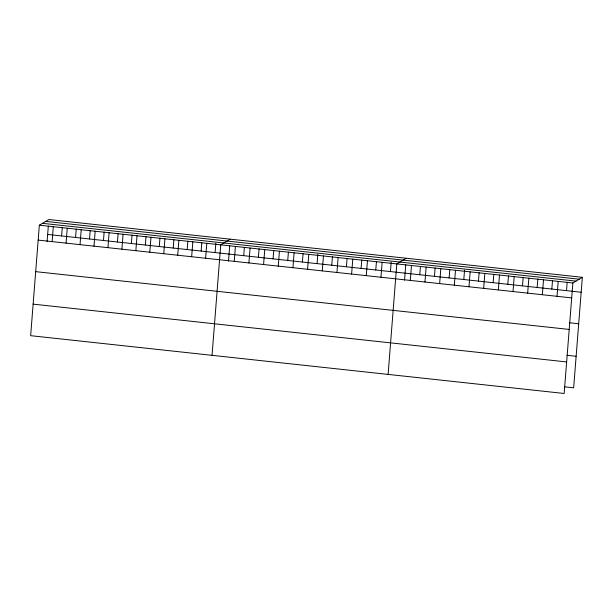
<?xml version="1.0" encoding="UTF-8"?>
<svg xmlns="http://www.w3.org/2000/svg" width="613" height="613" viewBox="0 0 613 613"><rect width="100%" height="100%" fill="white"/><g stroke="black" fill="none" stroke-linecap="round" stroke-linejoin="round"><path stroke-width="0.92" d="M582.35 277.321L48.833 219.523L39.347 225.193L30.65 335.679L564.167 393.477L572.864 282.984L582.35 277.321L573.653 387.807L564.481 386.811M47.109 241.445L48.32 226.051M52.128 241.622L53.3 226.703M61.614 235.951L62.273 227.561M66.081 243.131L67.254 228.22M75.568 237.461L76.227 229.07M80.035 244.641L81.207 229.729M89.521 238.97L90.18 230.588M93.988 246.158L95.161 231.239M103.474 240.488L104.133 232.097M107.942 247.667L109.114 232.756M117.428 241.997L118.087 233.607M121.895 249.177L123.067 234.266M131.381 243.507L132.04 235.116M135.848 250.686L137.021 235.775M145.335 245.024L145.994 236.633M149.802 252.204L150.974 237.285M159.288 246.533L159.947 238.143M163.755 253.713L164.928 238.802M173.241 248.043L173.9 239.652M177.709 255.223L178.881 240.311M187.195 249.552L187.854 241.162M191.662 256.732L192.834 241.821M201.148 251.069L201.807 242.679M205.616 258.249L206.788 243.33M215.102 252.579L215.837 243.254M212.044 355.333L220.741 244.848L230.227 239.177M228.503 261.1L229.714 245.698M234.243 261.345L235.415 246.434M243.729 255.675L244.388 247.292M248.909 262.939L250.081 248.02M258.402 257.268L259.061 248.878M263.582 264.525L264.755 249.614M273.069 258.855L273.727 250.464M278.256 266.119L279.428 251.2M287.742 260.448L288.401 252.058M292.922 267.705L294.102 252.794M302.416 262.035L303.075 253.644M307.596 269.291L308.768 254.38M317.09 263.621L317.818 254.303M322.269 270.885L323.442 255.966M331.756 265.214L332.415 256.824M336.943 272.471L338.115 257.56M346.429 266.801L347.088 258.418M351.609 274.065L352.789 259.146M361.103 268.394L361.762 260.004M366.283 275.651L367.455 260.74M375.769 269.981L376.436 261.59M380.957 277.237L382.129 262.326M390.443 271.574L391.178 262.249M388.106 374.405L396.803 263.912L406.289 258.249M404.565 280.172L405.775 264.77M410.296 280.417L411.476 265.506M419.79 274.747L420.449 266.364M424.97 282.011L426.142 267.092M434.456 276.34L435.123 267.95M439.644 283.597L440.816 268.686M449.13 277.927L449.789 269.536M454.317 285.183L455.49 270.272M463.803 279.52L464.539 270.195M468.983 286.777L470.163 271.858M478.477 281.106L479.136 272.716M483.657 288.363L484.829 273.452M493.143 282.693L493.81 274.31M498.331 289.957L499.503 275.038M507.817 284.286L508.476 275.896M513.004 291.543L514.177 276.632M522.491 285.873L523.15 277.482M527.67 293.129L528.85 278.218M537.164 287.466L537.823 279.076M542.344 294.723L543.516 279.812M551.83 289.052L552.497 280.662M557.018 296.309L558.19 281.398M566.504 290.639L567.163 282.256M45.699 221.4L579.216 279.191M42.473 223.324L575.99 281.114M39.347 225.193L572.864 282.984M47.661 234.442L581.178 292.232M38.175 240.112L571.691 297.903M569.523 322.775L578.695 323.771M35.692 271.651L569.209 329.442M566.964 355.272L576.136 356.268M33.133 304.14L566.65 361.938"/></g></svg>
